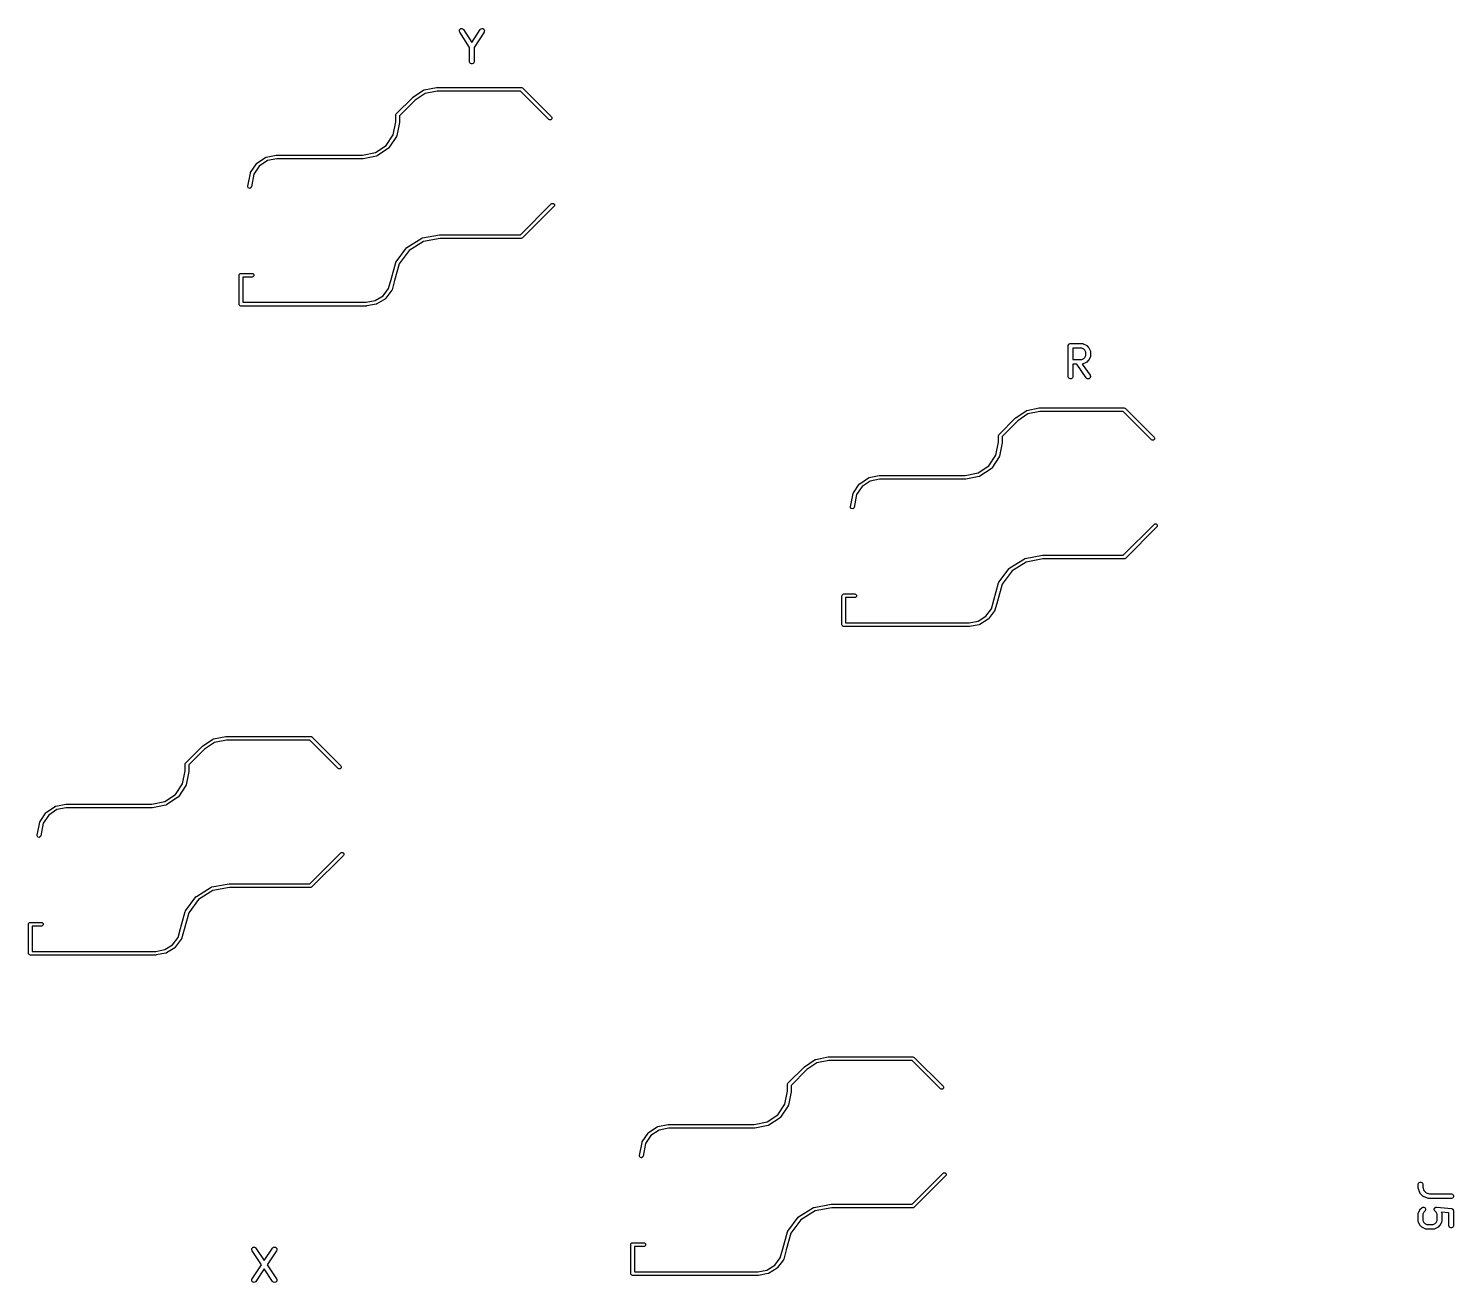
# Model space of a CAD drawing. Extents: x 53 to 255, y -141 to -27.
# Drawn here: x 203.4 to 249.78, y -78.3 to -37.5 of the extents above; entities that cross this region are included whole.
import ezdxf

# ---------------------------------------------------------------- set-up
doc = ezdxf.new("R2010")
doc.units = 0
doc.layers.add('BLACK', color=7, linetype='CONTINUOUS')

msp = doc.modelspace()

# ---------------------------------------------------------------- linework, layer by layer
at = {"layer": 'BLACK', "linetype": 'CONTINUOUS'}
for p, q in [((217.424047, -37.568372), (217.430395, -37.539806)), ((217.429114, -37.597194), (217.424047, -37.568372)), ((217.430395, -37.539806), (217.447192, -37.515843)), ((217.447192, -37.515843), (217.47188, -37.500132)), ((217.47188, -37.500132), (217.500702, -37.495065)), ((217.500702, -37.495065), (217.529268, -37.501413)), ((217.529268, -37.501413), (217.553231, -37.51821)), ((217.553231, -37.51821), (217.562303, -37.52978)), ((217.562303, -37.52978), (217.83236, -37.954157)), ((217.83236, -37.954157), (218.102419, -37.52978)), ((218.102419, -37.52978), (218.111491, -37.518209)), ((218.111491, -37.518209), (218.135454, -37.501413)), ((218.135454, -37.501413), (218.16402, -37.495065)), ((218.16402, -37.495065), (218.192842, -37.500131)), ((218.192842, -37.500131), (218.217531, -37.515842)), ((218.217531, -37.515842), (218.234327, -37.539806)), ((218.234327, -37.539806), (218.240675, -37.568372)), ((218.240675, -37.568372), (218.235609, -37.597193)), ((217.435753, -37.610312), (217.429114, -37.597194)), ((217.757361, -38.115696), (217.435753, -37.610312)), ((218.228969, -37.610311), (217.907361, -38.115695)), ((218.235609, -37.597193), (218.228969, -37.610311)), ((217.757361, -38.570046), (217.757361, -38.115696)), ((217.907361, -38.115695), (217.907361, -38.570046)), ((217.758802, -38.584678), (217.757361, -38.570046)), ((217.770001, -38.611714), (217.758802, -38.584678)), ((217.790693, -38.632406), (217.770001, -38.611714)), ((217.817729, -38.643605), (217.790693, -38.632406)), ((217.846993, -38.643605), (217.817729, -38.643605)), ((217.874029, -38.632406), (217.846993, -38.643605)), ((217.894721, -38.611714), (217.874029, -38.632406)), ((217.90592, -38.584678), (217.894721, -38.611714)), ((217.907361, -38.570046), (217.90592, -38.584678)), ((216.2783, -39.494012), (216.681301, -39.414012)), ((216.681301, -39.414012), (216.687199, -39.414014)), ((216.687199, -39.414014), (216.692983, -39.412864)), ((216.692983, -39.412864), (219.439983, -39.412864)), ((219.439983, -39.412864), (219.462944, -39.417431)), ((219.462944, -39.417431), (219.482409, -39.430438)), ((215.372557, -40.272438), (215.905557, -39.739437)), ((215.98625, -39.828449), (215.474983, -40.339716)), ((215.905557, -39.739437), (215.910445, -39.73617)), ((215.910445, -39.73617), (215.9146, -39.732008)), ((215.9146, -39.732008), (216.2566, -39.503009)), ((216.313413, -39.609383), (215.98625, -39.828449)), ((216.2566, -39.503009), (216.256651, -39.502987)), ((216.256651, -39.502987), (216.256668, -39.502963)), ((216.256668, -39.502963), (216.267644, -39.49842)), ((216.267644, -39.49842), (216.27822, -39.494028)), ((216.27822, -39.494028), (216.278247, -39.494033)), ((216.278247, -39.494033), (216.2783, -39.494012)), ((216.698883, -39.532864), (216.313413, -39.609383)), ((219.415131, -39.532864), (216.698883, -39.532864)), ((220.334557, -40.45229), (219.415131, -39.532864)), ((219.482409, -39.430438), (220.419409, -40.367438)), ((215.354983, -40.314864), (215.35955, -40.291903)), ((215.354983, -40.530963), (215.354983, -40.314864)), ((215.35955, -40.291903), (215.372557, -40.272438)), ((215.474983, -40.339716), (215.474983, -40.536864)), ((215.271446, -40.951529), (215.354983, -40.530963)), ((215.473833, -40.548553), (215.386833, -40.986553)), ((215.474983, -40.536864), (215.473831, -40.542653)), ((215.473831, -40.542653), (215.473833, -40.548553)), ((220.354022, -40.465297), (220.334557, -40.45229)), ((220.399944, -40.465297), (220.354022, -40.465297)), ((220.432416, -40.432825), (220.399944, -40.465297)), ((220.419409, -40.367438), (220.432416, -40.386903)), ((220.432416, -40.386903), (220.432416, -40.432825)), ((215.040705, -41.298586), (215.271446, -40.951529)), ((215.377948, -41.008083), (215.133948, -41.375083)), ((215.382449, -40.997145), (215.377948, -41.008083)), ((215.386833, -40.986553), (215.382449, -40.997145)), ((210.83566, -41.876968), (211.118653, -41.687972)), ((211.118653, -41.687972), (211.118655, -41.687971)), ((211.118655, -41.687971), (211.118658, -41.687969)), ((211.118658, -41.687969), (211.118661, -41.687968)), ((211.118661, -41.687968), (211.124238, -41.685659)), ((211.124238, -41.685659), (211.140285, -41.679015)), ((211.140285, -41.679015), (211.467286, -41.614015)), ((211.484891, -41.732864), (211.175383, -41.794386)), ((211.467286, -41.614015), (211.473192, -41.614015)), ((211.473192, -41.614015), (211.478983, -41.612864)), ((211.478983, -41.612864), (214.273084, -41.612864)), ((214.278983, -41.732864), (211.484891, -41.732864)), ((214.273084, -41.612864), (214.693648, -41.529327)), ((214.284772, -41.731712), (214.278983, -41.732864)), ((214.290672, -41.731714), (214.284772, -41.731712)), ((214.728552, -41.644737), (214.290672, -41.731714)), ((214.693648, -41.529327), (215.040705, -41.298586)), ((214.728553, -41.644738), (214.728552, -41.644737)), ((214.728673, -41.644714), (214.728553, -41.644737)), ((214.728553, -41.644737), (214.728553, -41.644738)), ((214.739353, -41.640293), (214.728673, -41.644714)), ((214.750202, -41.635829), (214.739353, -41.640293)), ((215.117202, -41.391829), (214.750202, -41.635829)), ((215.117337, -41.391693), (215.117202, -41.391829)), ((215.117432, -41.391675), (215.117337, -41.391693)), ((215.125539, -41.383529), (215.117432, -41.391675)), ((215.133795, -41.375313), (215.125539, -41.383529)), ((215.133814, -41.375217), (215.133795, -41.375313)), ((215.133948, -41.375083), (215.133814, -41.375217)), ((210.536138, -42.62515), (210.621133, -42.198173)), ((210.621133, -42.198172), (210.621135, -42.198167)), ((210.621133, -42.198173), (210.621133, -42.198172)), ((210.621135, -42.198167), (210.621138, -42.19815)), ((210.621138, -42.19815), (210.625389, -42.187889)), ((210.625389, -42.187889), (210.630087, -42.176541)), ((210.630087, -42.176541), (210.819087, -41.893541)), ((210.912241, -41.970124), (210.736499, -42.233273)), ((210.819087, -41.893541), (210.8191, -41.893527)), ((210.8191, -41.893527), (210.819102, -41.893518)), ((210.819102, -41.893518), (210.827371, -41.885252)), ((210.827371, -41.885252), (210.835637, -41.876983)), ((210.835637, -41.876983), (210.835646, -41.876981)), ((210.835646, -41.876981), (210.83566, -41.876968)), ((211.175383, -41.794386), (210.912241, -41.970124)), ((210.536134, -42.648561), (210.536138, -42.62515)), ((210.561642, -42.686748), (210.536134, -42.648561)), ((210.644867, -42.670205), (210.60668, -42.695713)), ((210.653828, -42.648578), (210.644867, -42.670205)), ((210.736499, -42.233273), (210.653828, -42.648578)), ((210.60668, -42.695713), (210.561642, -42.686748)), ((219.415131, -44.204864), (220.418557, -43.201438)), ((220.503409, -43.28629), (219.482409, -44.30729)), ((220.418557, -43.201438), (220.438022, -43.188431)), ((220.438022, -43.188431), (220.483944, -43.188431)), ((220.483944, -43.188431), (220.516416, -43.220903)), ((220.516416, -43.266825), (220.503409, -43.28629)), ((220.516416, -43.220903), (220.516416, -43.266825)), ((215.720212, -44.617966), (216.199212, -44.318966)), ((216.253142, -44.426761), (215.793324, -44.713787)), ((216.199212, -44.318966), (216.209646, -44.315018)), ((216.209646, -44.315018), (216.219964, -44.310885)), ((216.219964, -44.310885), (216.781964, -44.205884)), ((216.798538, -44.324864), (216.253142, -44.426761)), ((216.781964, -44.205884), (216.787528, -44.205948)), ((216.787528, -44.205948), (216.792983, -44.204864)), ((216.792983, -44.204864), (219.415131, -44.204864)), ((219.439983, -44.324864), (216.798538, -44.324864)), ((219.462944, -44.320297), (219.439983, -44.324864)), ((219.482409, -44.30729), (219.462944, -44.320297)), ((215.365894, -45.085983), (215.703894, -44.632983)), ((215.793324, -44.713787), (215.468819, -45.148701)), ((215.703894, -44.632983), (215.712129, -44.625562)), ((215.712129, -44.625562), (215.720212, -44.617966)), ((215.202145, -45.663902), (215.356145, -45.105902)), ((215.468819, -45.148701), (215.317832, -45.695782)), ((215.356145, -45.105902), (215.361124, -45.095991)), ((215.361124, -45.095991), (215.365894, -45.085983)), ((210.254983, -45.522864), (210.25955, -45.499903)), ((210.254983, -46.464864), (210.254983, -45.522864)), ((210.25955, -45.499903), (210.292022, -45.467431)), ((210.292022, -45.467431), (210.314983, -45.462864)), ((210.314983, -45.462864), (210.677983, -45.462864)), ((210.677983, -45.582864), (210.374983, -45.582864)), ((210.374983, -45.582864), (210.374983, -46.404864)), ((210.677983, -45.462864), (210.700944, -45.467431)), ((210.700944, -45.578297), (210.677983, -45.582864)), ((210.700944, -45.467431), (210.733416, -45.499903)), ((210.733416, -45.545825), (210.700944, -45.578297)), ((210.733416, -45.499903), (210.733416, -45.545825)), ((215.123142, -45.951007), (215.202133, -45.663946)), ((215.202133, -45.663946), (215.202143, -45.663925)), ((215.202143, -45.663925), (215.202145, -45.663902)), ((215.317833, -45.695782), (215.235833, -45.993782)), ((215.317832, -45.695782), (215.317833, -45.695782)), ((214.395324, -46.404864), (214.688818, -46.349005)), ((214.688818, -46.349005), (214.943724, -46.190852)), ((215.016615, -46.286848), (214.742616, -46.456848)), ((214.943724, -46.190852), (215.123142, -45.951007)), ((215.024724, -46.279268), (215.016615, -46.286848)), ((215.033028, -46.271804), (215.024724, -46.279268)), ((215.226028, -46.013805), (215.033028, -46.271804)), ((215.230837, -46.003743), (215.226028, -46.013805)), ((215.235833, -45.993782), (215.230837, -46.003743)), ((210.25955, -46.487825), (210.254983, -46.464864)), ((210.292022, -46.520297), (210.25955, -46.487825)), ((210.314983, -46.524864), (210.292022, -46.520297)), ((214.400983, -46.524864), (210.314983, -46.524864)), ((210.374983, -46.404864), (214.395324, -46.404864)), ((214.406538, -46.523759), (214.400983, -46.524864)), ((214.412201, -46.523806), (214.406538, -46.523759)), ((214.722201, -46.464806), (214.412201, -46.523806)), ((214.732347, -46.460701), (214.722201, -46.464806)), ((214.742616, -46.456848), (214.732347, -46.460701)), ((237.258096, -47.778378), (237.278788, -47.757686)), ((237.278788, -47.757686), (237.305824, -47.746487)), ((237.305824, -47.746487), (237.320456, -47.745046)), ((237.320456, -47.745046), (237.701408, -47.745046)), ((237.701408, -47.745046), (237.71604, -47.746487)), ((237.71604, -47.746487), (237.718529, -47.747518)), ((237.718529, -47.747518), (237.721217, -47.747709)), ((237.721217, -47.747709), (237.734949, -47.752964)), ((237.734949, -47.752964), (237.830187, -47.800583)), ((237.245456, -47.820046), (237.246897, -47.805414)), ((237.245456, -48.820046), (237.245456, -47.820046)), ((237.246897, -47.805414), (237.258096, -47.778378)), ((237.683703, -47.895046), (237.395456, -47.895046)), ((237.395456, -47.895046), (237.395456, -48.268855)), ((237.752219, -47.929304), (237.683703, -47.895046)), ((237.683703, -48.268855), (237.752219, -48.234597)), ((237.782626, -47.959711), (237.752219, -47.929304)), ((237.752219, -48.234597), (237.782626, -48.20419)), ((237.816884, -48.028227), (237.782626, -47.959711)), ((237.782626, -48.20419), (237.816884, -48.135674)), ((237.816884, -48.135674), (237.816884, -48.028227)), ((237.830187, -47.800583), (237.836486, -47.804547)), ((237.836486, -47.804547), (237.838314, -47.805305)), ((237.838314, -47.805305), (237.84037, -47.806993)), ((237.84037, -47.806993), (237.84263, -47.808415)), ((237.84263, -47.808415), (237.843929, -47.809913)), ((237.843929, -47.809913), (237.849679, -47.814632)), ((237.849679, -47.814632), (237.897298, -47.862251)), ((237.897298, -47.862251), (237.902016, -47.868)), ((237.902016, -47.868), (237.903515, -47.8693)), ((237.903515, -47.8693), (237.904936, -47.871559)), ((237.904936, -47.871559), (237.906625, -47.873616)), ((237.906625, -47.873616), (237.907382, -47.875443)), ((237.907382, -47.875443), (237.911347, -47.881743)), ((237.911347, -47.881743), (237.958966, -47.976981)), ((237.958966, -48.18692), (237.911347, -48.282158)), ((237.958966, -47.976981), (237.964221, -47.990712)), ((237.964221, -48.173189), (237.958966, -48.18692)), ((237.964221, -47.990712), (237.964412, -47.993401)), ((237.964412, -48.170499), (237.964221, -48.173189)), ((237.964412, -47.993401), (237.965443, -47.99589)), ((237.965443, -48.168011), (237.964412, -48.170499)), ((237.965443, -47.99589), (237.966884, -48.010522)), ((237.966884, -48.153379), (237.965443, -48.168011)), ((237.966884, -48.010522), (237.966884, -48.153379)), ((237.395456, -48.268855), (237.683703, -48.268855)), ((237.519502, -48.418855), (237.395456, -48.418855)), ((237.395456, -48.418855), (237.395456, -48.820046)), ((237.830442, -48.863056), (237.519502, -48.418855)), ((237.71604, -48.417414), (237.702523, -48.418745)), ((237.702523, -48.418745), (237.953327, -48.777037)), ((237.718529, -48.416382), (237.71604, -48.417414)), ((237.721217, -48.416192), (237.718529, -48.416382)), ((237.734949, -48.410937), (237.721217, -48.416192)), ((237.830187, -48.363318), (237.734949, -48.410937)), ((237.836486, -48.359353), (237.830187, -48.363318)), ((237.838314, -48.358596), (237.836486, -48.359353)), ((237.84037, -48.356907), (237.838314, -48.358596)), ((237.84263, -48.355486), (237.84037, -48.356907)), ((237.843929, -48.353987), (237.84263, -48.355486)), ((237.849679, -48.349269), (237.843929, -48.353987)), ((237.897298, -48.30165), (237.849679, -48.349269)), ((237.902016, -48.2959), (237.897298, -48.30165)), ((237.903515, -48.294601), (237.902016, -48.2959)), ((237.904936, -48.292341), (237.903515, -48.294601)), ((237.906625, -48.290285), (237.904936, -48.292341)), ((237.907382, -48.288457), (237.906625, -48.290285)), ((237.911347, -48.282158), (237.907382, -48.288457)), ((237.246897, -48.834678), (237.245456, -48.820046)), ((237.258096, -48.861714), (237.246897, -48.834678)), ((237.278788, -48.882406), (237.258096, -48.861714)), ((237.305824, -48.893605), (237.278788, -48.882406)), ((237.335088, -48.893605), (237.305824, -48.893605)), ((237.362124, -48.882406), (237.335088, -48.893605)), ((237.382816, -48.861714), (237.362124, -48.882406)), ((237.394015, -48.834678), (237.382816, -48.861714)), ((237.395456, -48.820046), (237.394015, -48.834678)), ((237.840013, -48.874216), (237.830442, -48.863056)), ((237.864692, -48.889943), (237.840013, -48.874216)), ((237.893509, -48.895029), (237.864692, -48.889943)), ((237.92208, -48.888699), (237.893509, -48.895029)), ((237.946054, -48.871917), (237.92208, -48.888699)), ((237.961781, -48.847239), (237.946054, -48.871917)), ((237.953327, -48.777037), (237.960537, -48.78985)), ((237.960537, -48.78985), (237.966866, -48.818421)), ((237.966866, -48.818421), (237.961781, -48.847239)), ((235.53495, -50.160629), (235.87695, -49.93163)), ((235.933763, -50.038004), (235.6066, -50.25707)), ((235.87695, -49.93163), (235.877001, -49.931608)), ((235.877001, -49.931608), (235.877018, -49.931584)), ((235.877018, -49.931584), (235.887994, -49.927041)), ((235.887994, -49.927041), (235.89857, -49.922649)), ((235.89857, -49.922649), (235.898597, -49.922654)), ((235.898597, -49.922654), (235.89865, -49.922633)), ((235.89865, -49.922633), (236.301651, -49.842633)), ((236.319233, -49.961485), (235.933763, -50.038004)), ((236.301651, -49.842633), (236.307549, -49.842635)), ((236.307549, -49.842635), (236.313333, -49.841485)), ((236.313333, -49.841485), (239.060333, -49.841485)), ((239.035481, -49.961485), (236.319233, -49.961485)), ((239.954907, -50.880911), (239.035481, -49.961485)), ((239.060333, -49.841485), (239.083294, -49.846052)), ((239.083294, -49.846052), (239.102759, -49.859059)), ((239.102759, -49.859059), (240.039759, -50.796059)), ((234.992907, -50.701059), (235.525907, -50.168058)), ((235.6066, -50.25707), (235.095333, -50.768337)), ((235.525907, -50.168058), (235.530795, -50.164791)), ((235.530795, -50.164791), (235.53495, -50.160629)), ((234.891796, -51.38015), (234.975333, -50.959584)), ((234.975333, -50.743485), (234.9799, -50.720524)), ((234.975333, -50.959584), (234.975333, -50.743485)), ((234.9799, -50.720524), (234.992907, -50.701059)), ((235.094183, -50.977174), (235.007183, -51.415174)), ((235.095333, -50.965485), (235.094181, -50.971274)), ((235.094181, -50.971274), (235.094183, -50.977174)), ((235.095333, -50.768337), (235.095333, -50.965485)), ((239.974372, -50.893918), (239.954907, -50.880911)), ((240.020294, -50.893918), (239.974372, -50.893918)), ((240.052766, -50.861446), (240.020294, -50.893918)), ((240.039759, -50.796059), (240.052766, -50.815524)), ((240.052766, -50.815524), (240.052766, -50.861446)), ((234.661055, -51.727207), (234.891796, -51.38015)), ((234.998298, -51.436704), (234.754298, -51.803704)), ((235.002799, -51.425766), (234.998298, -51.436704)), ((235.007183, -51.415174), (235.002799, -51.425766)), ((234.313998, -51.957948), (234.661055, -51.727207)), ((234.737552, -51.82045), (234.370552, -52.06445)), ((234.737687, -51.820314), (234.737552, -51.82045)), ((234.737782, -51.820296), (234.737687, -51.820314)), ((234.745889, -51.81215), (234.737782, -51.820296)), ((234.754145, -51.803934), (234.745889, -51.81215)), ((234.754164, -51.803838), (234.754145, -51.803934)), ((234.754298, -51.803704), (234.754164, -51.803838)), ((230.250437, -52.605162), (230.439437, -52.322162)), ((230.532591, -52.398745), (230.356849, -52.661894)), ((230.439437, -52.322162), (230.43945, -52.322148)), ((230.43945, -52.322148), (230.439452, -52.322139)), ((230.439452, -52.322139), (230.447721, -52.313873)), ((230.447721, -52.313873), (230.455987, -52.305604)), ((230.455987, -52.305604), (230.455996, -52.305602)), ((230.455996, -52.305602), (230.45601, -52.305589)), ((230.45601, -52.305589), (230.739003, -52.116593)), ((230.795733, -52.223007), (230.532591, -52.398745)), ((230.739003, -52.116593), (230.739005, -52.116592)), ((230.739005, -52.116592), (230.739008, -52.11659)), ((230.739008, -52.11659), (230.739011, -52.116589)), ((230.739011, -52.116589), (230.744588, -52.11428)), ((230.744588, -52.11428), (230.760635, -52.107636)), ((230.760635, -52.107636), (231.087636, -52.042636)), ((231.105241, -52.161485), (230.795733, -52.223007)), ((231.087636, -52.042636), (231.093542, -52.042636)), ((231.093542, -52.042636), (231.099333, -52.041485)), ((231.099333, -52.041485), (233.893434, -52.041485)), ((233.899333, -52.161485), (231.105241, -52.161485)), ((233.893434, -52.041485), (234.313998, -51.957948)), ((233.905122, -52.160333), (233.899333, -52.161485)), ((233.911022, -52.160335), (233.905122, -52.160333)), ((234.348902, -52.073358), (233.911022, -52.160335)), ((234.348903, -52.073359), (234.348902, -52.073358)), ((234.349023, -52.073335), (234.348903, -52.073358)), ((234.348903, -52.073358), (234.348903, -52.073359)), ((234.359703, -52.068914), (234.349023, -52.073335)), ((234.370552, -52.06445), (234.359703, -52.068914)), ((230.156488, -53.053771), (230.241483, -52.626794)), ((230.241483, -52.626793), (230.241485, -52.626788)), ((230.241483, -52.626794), (230.241483, -52.626793)), ((230.241485, -52.626788), (230.241488, -52.626771)), ((230.241488, -52.626771), (230.245739, -52.61651)), ((230.245739, -52.61651), (230.250437, -52.605162)), ((230.356849, -52.661894), (230.274178, -53.077199)), ((230.156484, -53.077182), (230.156488, -53.053771)), ((230.181992, -53.115369), (230.156484, -53.077182)), ((230.22703, -53.124334), (230.181992, -53.115369)), ((230.265217, -53.098826), (230.22703, -53.124334)), ((230.274178, -53.077199), (230.265217, -53.098826)), ((239.035481, -54.633485), (240.038907, -53.630059)), ((240.123759, -53.714911), (239.102759, -54.735911)), ((240.038907, -53.630059), (240.058372, -53.617052)), ((240.058372, -53.617052), (240.104294, -53.617052)), ((240.104294, -53.617052), (240.136766, -53.649524)), ((240.136766, -53.695446), (240.123759, -53.714911)), ((240.136766, -53.649524), (240.136766, -53.695446)), ((235.840314, -54.739506), (236.402314, -54.634505)), ((236.402314, -54.634505), (236.407878, -54.634569)), ((236.407878, -54.634569), (236.413333, -54.633485)), ((236.413333, -54.633485), (239.035481, -54.633485)), ((234.986244, -55.514604), (235.324244, -55.061604)), ((235.413674, -55.142408), (235.089169, -55.577322)), ((235.324244, -55.061604), (235.332479, -55.054183)), ((235.332479, -55.054183), (235.340562, -55.046587)), ((235.340562, -55.046587), (235.819562, -54.747587)), ((235.873492, -54.855382), (235.413674, -55.142408)), ((235.819562, -54.747587), (235.829996, -54.743639)), ((235.829996, -54.743639), (235.840314, -54.739506)), ((236.418888, -54.753485), (235.873492, -54.855382)), ((239.060333, -54.753485), (236.418888, -54.753485)), ((239.083294, -54.748918), (239.060333, -54.753485)), ((239.102759, -54.735911), (239.083294, -54.748918)), ((234.822495, -56.092523), (234.976495, -55.534523)), ((235.089169, -55.577322), (234.938182, -56.124403)), ((234.976495, -55.534523), (234.981474, -55.524612)), ((234.981474, -55.524612), (234.986244, -55.514604)), ((229.875333, -55.951485), (229.8799, -55.928524)), ((229.875333, -56.893485), (229.875333, -55.951485)), ((229.8799, -55.928524), (229.912372, -55.896052)), ((229.912372, -55.896052), (229.935333, -55.891485)), ((229.935333, -55.891485), (230.298333, -55.891485)), ((230.298333, -56.011485), (229.995333, -56.011485)), ((229.995333, -56.011485), (229.995333, -56.833485)), ((230.298333, -55.891485), (230.321294, -55.896052)), ((230.321294, -56.006918), (230.298333, -56.011485)), ((230.321294, -55.896052), (230.353766, -55.928524)), ((230.353766, -55.974446), (230.321294, -56.006918)), ((230.353766, -55.928524), (230.353766, -55.974446)), ((234.743492, -56.379628), (234.822483, -56.092567)), ((234.822483, -56.092567), (234.822493, -56.092546)), ((234.822493, -56.092546), (234.822495, -56.092523)), ((234.938183, -56.124403), (234.856183, -56.422403)), ((234.938182, -56.124403), (234.938183, -56.124403)), ((234.564074, -56.619473), (234.743492, -56.379628)), ((234.846378, -56.442426), (234.653378, -56.700425)), ((234.851187, -56.432364), (234.846378, -56.442426)), ((234.856183, -56.422403), (234.851187, -56.432364)), ((229.8799, -56.916446), (229.875333, -56.893485)), ((229.912372, -56.948918), (229.8799, -56.916446)), ((229.935333, -56.953485), (229.912372, -56.948918)), ((234.021333, -56.953485), (229.935333, -56.953485)), ((229.995333, -56.833485), (234.015674, -56.833485)), ((234.015674, -56.833485), (234.309168, -56.777626)), ((234.026888, -56.95238), (234.021333, -56.953485)), ((234.032551, -56.952427), (234.026888, -56.95238)), ((234.342551, -56.893427), (234.032551, -56.952427)), ((234.309168, -56.777626), (234.564074, -56.619473)), ((234.352697, -56.889322), (234.342551, -56.893427)), ((234.362966, -56.885469), (234.352697, -56.889322)), ((234.636965, -56.715469), (234.362966, -56.885469)), ((234.645074, -56.707889), (234.636965, -56.715469)), ((234.653378, -56.700425), (234.645074, -56.707889)), ((209.059948, -60.849613), (209.401948, -60.620614)), ((209.458761, -60.726988), (209.131598, -60.946054)), ((209.401948, -60.620614), (209.401999, -60.620592)), ((209.401999, -60.620592), (209.402016, -60.620568)), ((209.402016, -60.620568), (209.412992, -60.616025)), ((209.412992, -60.616025), (209.423568, -60.611633)), ((209.423568, -60.611633), (209.423595, -60.611638)), ((209.423595, -60.611638), (209.423648, -60.611617)), ((209.423648, -60.611617), (209.826649, -60.531617)), ((209.844231, -60.650469), (209.458761, -60.726988)), ((209.826649, -60.531617), (209.832547, -60.531619)), ((209.832547, -60.531619), (209.838331, -60.530469)), ((209.838331, -60.530469), (212.585331, -60.530469)), ((212.560479, -60.650469), (209.844231, -60.650469)), ((213.479905, -61.569895), (212.560479, -60.650469)), ((212.585331, -60.530469), (212.608292, -60.535036)), ((212.608292, -60.535036), (212.627757, -60.548043)), ((212.627757, -60.548043), (213.564757, -61.485043)), ((208.517905, -61.390043), (209.050905, -60.857042)), ((209.131598, -60.946054), (208.620331, -61.457321)), ((209.050905, -60.857042), (209.055793, -60.853775)), ((209.055793, -60.853775), (209.059948, -60.849613)), ((208.416794, -62.069134), (208.500331, -61.648568)), ((208.500331, -61.432469), (208.504898, -61.409508)), ((208.500331, -61.648568), (208.500331, -61.432469)), ((208.504898, -61.409508), (208.517905, -61.390043)), ((208.619181, -61.666158), (208.532181, -62.104158)), ((208.620331, -61.654469), (208.619179, -61.660258)), ((208.619179, -61.660258), (208.619181, -61.666158)), ((208.620331, -61.457321), (208.620331, -61.654469)), ((213.49937, -61.582902), (213.479905, -61.569895)), ((213.545292, -61.582902), (213.49937, -61.582902)), ((213.577764, -61.55043), (213.545292, -61.582902)), ((213.564757, -61.485043), (213.577764, -61.504508)), ((213.577764, -61.504508), (213.577764, -61.55043)), ((208.186053, -62.416191), (208.416794, -62.069134)), ((208.523296, -62.125688), (208.279296, -62.492688)), ((208.527797, -62.11475), (208.523296, -62.125688)), ((208.532181, -62.104158), (208.527797, -62.11475)), ((207.838996, -62.646932), (208.186053, -62.416191)), ((208.26255, -62.509434), (207.89555, -62.753434)), ((208.262685, -62.509298), (208.26255, -62.509434)), ((208.26278, -62.50928), (208.262685, -62.509298)), ((208.270887, -62.501134), (208.26278, -62.50928)), ((208.279143, -62.492918), (208.270887, -62.501134)), ((208.279162, -62.492822), (208.279143, -62.492918)), ((208.279296, -62.492688), (208.279162, -62.492822)), ((203.775435, -63.294146), (203.964435, -63.011146)), ((203.964435, -63.011146), (203.964448, -63.011132)), ((203.964448, -63.011132), (203.96445, -63.011123)), ((203.96445, -63.011123), (203.973577, -63.002)), ((203.973577, -63.002), (203.980985, -62.994588)), ((203.980985, -62.994588), (203.980994, -62.994586)), ((203.980994, -62.994586), (203.981008, -62.994573)), ((203.981008, -62.994573), (204.264001, -62.805577)), ((204.320731, -62.911991), (204.057589, -63.087729)), ((204.264001, -62.805577), (204.264003, -62.805576)), ((204.264003, -62.805576), (204.264006, -62.805574)), ((204.264006, -62.805574), (204.264009, -62.805573)), ((204.264009, -62.805573), (204.269586, -62.803264)), ((204.269586, -62.803264), (204.285633, -62.79662)), ((204.285633, -62.79662), (204.612634, -62.73162)), ((204.630239, -62.850469), (204.320731, -62.911991)), ((204.612634, -62.73162), (204.61854, -62.73162)), ((204.61854, -62.73162), (204.624331, -62.730469)), ((204.624331, -62.730469), (207.418432, -62.730469)), ((207.424331, -62.850469), (204.630239, -62.850469)), ((207.418432, -62.730469), (207.838996, -62.646932)), ((207.43012, -62.849317), (207.424331, -62.850469)), ((207.43602, -62.849319), (207.43012, -62.849317)), ((207.8739, -62.762342), (207.43602, -62.849319)), ((207.873901, -62.762343), (207.8739, -62.762342)), ((207.874021, -62.762319), (207.873901, -62.762342)), ((207.873901, -62.762342), (207.873901, -62.762343)), ((207.884701, -62.757898), (207.874021, -62.762319)), ((207.89555, -62.753434), (207.884701, -62.757898)), ((203.681486, -63.742755), (203.766481, -63.315778)), ((203.766481, -63.315777), (203.766483, -63.315772)), ((203.766481, -63.315778), (203.766481, -63.315777)), ((203.766483, -63.315772), (203.766486, -63.315755)), ((203.766486, -63.315755), (203.770737, -63.305494)), ((203.770737, -63.305494), (203.775435, -63.294146)), ((203.881847, -63.350878), (203.799176, -63.766183)), ((204.057589, -63.087729), (203.881847, -63.350878)), ((203.681482, -63.766166), (203.681486, -63.742755)), ((203.70699, -63.804353), (203.681482, -63.766166)), ((203.752028, -63.813318), (203.70699, -63.804353)), ((203.790215, -63.78781), (203.752028, -63.813318)), ((203.799176, -63.766183), (203.790215, -63.78781)), ((212.560479, -65.322469), (213.563905, -64.319043)), ((213.648757, -64.403895), (212.627757, -65.424895)), ((213.563905, -64.319043), (213.58337, -64.306036)), ((213.58337, -64.306036), (213.629292, -64.306036)), ((213.629292, -64.306036), (213.661764, -64.338508)), ((213.661764, -64.38443), (213.648757, -64.403895)), ((213.661764, -64.338508), (213.661764, -64.38443)), ((209.365312, -65.42849), (209.927312, -65.323489)), ((209.927312, -65.323489), (209.932876, -65.323553)), ((209.932876, -65.323553), (209.938331, -65.322469)), ((209.938331, -65.322469), (212.560479, -65.322469)), ((208.511242, -66.203588), (208.849242, -65.750588)), ((208.938672, -65.831392), (208.614167, -66.266306)), ((208.849242, -65.750588), (208.857477, -65.743167)), ((208.857477, -65.743167), (208.86556, -65.735571)), ((208.86556, -65.735571), (209.34456, -65.436571)), ((209.39849, -65.544366), (208.938672, -65.831392)), ((209.34456, -65.436571), (209.354994, -65.432623)), ((209.354994, -65.432623), (209.365312, -65.42849)), ((209.943886, -65.442469), (209.39849, -65.544366)), ((212.585331, -65.442469), (209.943886, -65.442469)), ((212.608292, -65.437902), (212.585331, -65.442469)), ((212.627757, -65.424895), (212.608292, -65.437902)), ((208.347493, -66.781507), (208.501493, -66.223507)), ((208.614167, -66.266306), (208.46318, -66.813387)), ((208.501493, -66.223507), (208.506472, -66.213596)), ((208.506472, -66.213596), (208.511242, -66.203588)), ((203.400331, -66.640469), (203.404898, -66.617508)), ((203.400331, -67.582469), (203.400331, -66.640469)), ((203.404898, -66.617508), (203.43737, -66.585036)), ((203.43737, -66.585036), (203.460331, -66.580469)), ((203.460331, -66.580469), (203.823331, -66.580469)), ((203.823331, -66.700469), (203.520331, -66.700469)), ((203.520331, -66.700469), (203.520331, -67.522469)), ((203.823331, -66.580469), (203.846292, -66.585036)), ((203.846292, -66.695902), (203.823331, -66.700469)), ((203.846292, -66.585036), (203.878764, -66.617508)), ((203.878764, -66.66343), (203.846292, -66.695902)), ((203.878764, -66.617508), (203.878764, -66.66343)), ((208.26849, -67.068612), (208.347481, -66.781551)), ((208.347481, -66.781551), (208.347491, -66.78153)), ((208.347491, -66.78153), (208.347493, -66.781507)), ((208.089072, -67.308457), (208.26849, -67.068612)), ((208.371376, -67.13141), (208.178376, -67.389409)), ((208.376185, -67.121348), (208.371376, -67.13141)), ((208.381181, -67.111387), (208.376185, -67.121348)), ((208.463181, -66.813387), (208.381181, -67.111387)), ((208.46318, -66.813387), (208.463181, -66.813387)), ((203.404898, -67.60543), (203.400331, -67.582469)), ((203.43737, -67.637902), (203.404898, -67.60543)), ((203.460331, -67.642469), (203.43737, -67.637902)), ((207.546331, -67.642469), (203.460331, -67.642469)), ((203.520331, -67.522469), (207.540672, -67.522469)), ((207.540672, -67.522469), (207.834166, -67.46661)), ((207.551886, -67.641364), (207.546331, -67.642469)), ((207.557549, -67.641411), (207.551886, -67.641364)), ((207.867549, -67.582411), (207.557549, -67.641411)), ((207.834166, -67.46661), (208.089072, -67.308457)), ((207.877695, -67.578306), (207.867549, -67.582411)), ((207.887964, -67.574453), (207.877695, -67.578306)), ((208.161963, -67.404453), (207.887964, -67.574453)), ((208.170072, -67.396873), (208.161963, -67.404453)), ((208.178376, -67.389409), (208.170072, -67.396873)), ((229.027329, -71.037293), (229.43033, -70.957293)), ((229.43033, -70.957293), (229.436228, -70.957295)), ((229.436228, -70.957295), (229.442012, -70.956145)), ((229.442012, -70.956145), (232.189012, -70.956145)), ((232.189012, -70.956145), (232.211973, -70.960712)), ((232.211973, -70.960712), (232.231438, -70.973719)), ((228.121586, -71.815719), (228.654586, -71.282718)), ((228.735279, -71.37173), (228.224012, -71.882997)), ((228.654586, -71.282718), (228.659474, -71.279451)), ((228.659474, -71.279451), (228.663629, -71.275289)), ((228.663629, -71.275289), (229.005629, -71.04629)), ((229.062442, -71.152664), (228.735279, -71.37173)), ((229.005629, -71.04629), (229.00568, -71.046268)), ((229.00568, -71.046268), (229.005697, -71.046244)), ((229.005697, -71.046244), (229.016673, -71.041701)), ((229.016673, -71.041701), (229.027249, -71.037309)), ((229.027249, -71.037309), (229.027276, -71.037314)), ((229.027276, -71.037314), (229.027329, -71.037293)), ((229.447912, -71.076145), (229.062442, -71.152664)), ((232.16416, -71.076145), (229.447912, -71.076145)), ((233.083586, -71.995571), (232.16416, -71.076145)), ((232.231438, -70.973719), (233.168438, -71.910719)), ((228.104012, -71.858145), (228.108579, -71.835184)), ((228.104012, -72.074244), (228.104012, -71.858145)), ((228.108579, -71.835184), (228.121586, -71.815719)), ((228.224012, -71.882997), (228.224012, -72.080145)), ((228.020475, -72.49481), (228.104012, -72.074244)), ((228.222862, -72.091834), (228.135862, -72.529834)), ((228.224012, -72.080145), (228.22286, -72.085934)), ((228.22286, -72.085934), (228.222862, -72.091834)), ((233.103051, -72.008578), (233.083586, -71.995571)), ((233.148973, -72.008578), (233.103051, -72.008578)), ((233.181445, -71.976106), (233.148973, -72.008578)), ((233.168438, -71.910719), (233.181445, -71.930184)), ((233.181445, -71.930184), (233.181445, -71.976106)), ((227.789734, -72.841867), (228.020475, -72.49481)), ((228.126977, -72.551364), (227.882977, -72.918364)), ((228.131478, -72.540426), (228.126977, -72.551364)), ((228.135862, -72.529834), (228.131478, -72.540426)), ((223.584689, -73.420249), (223.867682, -73.231253)), ((223.867682, -73.231253), (223.867684, -73.231252)), ((223.867684, -73.231252), (223.867687, -73.23125)), ((223.867687, -73.23125), (223.86769, -73.231249)), ((223.86769, -73.231249), (223.873267, -73.22894)), ((223.873267, -73.22894), (223.889314, -73.222296)), ((223.889314, -73.222296), (224.216315, -73.157296)), ((224.23392, -73.276145), (223.924412, -73.337667)), ((224.216315, -73.157296), (224.222221, -73.157296)), ((224.222221, -73.157296), (224.228012, -73.156145)), ((224.228012, -73.156145), (227.022113, -73.156145)), ((227.028012, -73.276145), (224.23392, -73.276145)), ((227.022113, -73.156145), (227.442677, -73.072608)), ((227.033801, -73.274993), (227.028012, -73.276145)), ((227.039701, -73.274995), (227.033801, -73.274993)), ((227.477581, -73.188018), (227.039701, -73.274995)), ((227.442677, -73.072608), (227.789734, -72.841867)), ((227.477582, -73.188019), (227.477581, -73.188018)), ((227.477702, -73.187995), (227.477582, -73.188018)), ((227.477582, -73.188018), (227.477582, -73.188019)), ((227.488382, -73.183574), (227.477702, -73.187995)), ((227.499231, -73.17911), (227.488382, -73.183574)), ((227.866231, -72.93511), (227.499231, -73.17911)), ((227.866366, -72.934974), (227.866231, -72.93511)), ((227.866461, -72.934956), (227.866366, -72.934974)), ((227.874568, -72.92681), (227.866461, -72.934956)), ((227.882824, -72.918594), (227.874568, -72.92681)), ((227.882843, -72.918498), (227.882824, -72.918594)), ((227.882977, -72.918364), (227.882843, -72.918498)), ((223.285167, -74.168431), (223.370162, -73.741454)), ((223.370162, -73.741453), (223.370164, -73.741448)), ((223.370162, -73.741454), (223.370162, -73.741453)), ((223.370164, -73.741448), (223.370167, -73.741431)), ((223.370167, -73.741431), (223.374418, -73.73117)), ((223.374418, -73.73117), (223.379116, -73.719822)), ((223.379116, -73.719822), (223.568116, -73.436822)), ((223.66127, -73.513405), (223.485528, -73.776554)), ((223.568116, -73.436822), (223.568129, -73.436808)), ((223.568129, -73.436808), (223.568131, -73.436799)), ((223.568131, -73.436799), (223.5764, -73.428533)), ((223.5764, -73.428533), (223.584666, -73.420264)), ((223.584666, -73.420264), (223.584675, -73.420262)), ((223.584675, -73.420262), (223.584689, -73.420249)), ((223.924412, -73.337667), (223.66127, -73.513405)), ((223.285163, -74.191842), (223.285167, -74.168431)), ((223.310671, -74.230029), (223.285163, -74.191842)), ((223.393896, -74.213486), (223.355709, -74.238994)), ((223.402857, -74.191859), (223.393896, -74.213486)), ((223.485528, -73.776554), (223.402857, -74.191859)), ((223.355709, -74.238994), (223.310671, -74.230029)), ((232.16416, -75.748145), (233.167586, -74.744719)), ((233.252438, -74.829571), (232.231438, -75.850571)), ((233.167586, -74.744719), (233.187051, -74.731712)), ((233.187051, -74.731712), (233.232973, -74.731712)), ((233.232973, -74.731712), (233.265445, -74.764184)), ((233.265445, -74.810106), (233.252438, -74.829571)), ((233.265445, -74.764184), (233.265445, -74.810106)), ((248.63418, -75.10829), (248.635621, -75.093658)), ((248.63418, -75.203528), (248.63418, -75.10829)), ((248.635621, -75.093658), (248.64682, -75.066622)), ((248.64682, -75.066622), (248.667512, -75.04593)), ((248.667512, -75.04593), (248.694548, -75.034731)), ((248.694548, -75.034731), (248.723812, -75.034731)), ((248.723812, -75.034731), (248.750848, -75.04593)), ((248.750848, -75.04593), (248.77154, -75.066622)), ((248.77154, -75.066622), (248.782739, -75.093658)), ((248.782739, -75.093658), (248.78418, -75.10829)), ((248.78418, -75.10829), (248.78418, -75.191356)), ((248.634909, -75.210933), (248.63418, -75.203528)), ((248.634769, -75.212909), (248.634909, -75.210933)), ((248.635359, -75.215506), (248.634769, -75.212909)), ((248.635621, -75.21816), (248.635359, -75.215506)), ((248.636379, -75.21999), (248.635621, -75.21816)), ((248.638029, -75.227246), (248.636379, -75.21999)), ((248.685649, -75.370103), (248.638029, -75.227246)), ((248.691643, -75.383528), (248.685649, -75.370103)), ((248.693409, -75.385564), (248.691643, -75.383528)), ((248.69444, -75.388053), (248.693409, -75.385564)), ((248.703767, -75.399418), (248.69444, -75.388053)), ((248.799005, -75.494656), (248.703767, -75.399418)), ((248.78418, -75.191356), (248.822351, -75.30587)), ((248.81037, -75.503984), (248.799005, -75.494656)), ((248.81286, -75.505015), (248.81037, -75.503984)), ((248.814895, -75.50678), (248.81286, -75.505015)), ((248.828321, -75.512774), (248.814895, -75.50678)), ((248.822351, -75.30587), (248.892552, -75.376071)), ((248.971177, -75.560393), (248.828321, -75.512774)), ((248.892552, -75.376071), (249.007065, -75.414242)), ((248.978432, -75.562042), (248.971177, -75.560393)), ((248.980263, -75.562801), (248.978432, -75.562042)), ((248.982916, -75.563062), (248.980263, -75.562801)), ((248.985514, -75.563653), (248.982916, -75.563062)), ((248.987488, -75.563512), (248.985514, -75.563653)), ((248.994895, -75.564242), (248.987488, -75.563512)), ((249.70918, -75.564242), (248.994895, -75.564242)), ((249.007065, -75.414242), (249.70918, -75.414242)), ((249.70918, -75.414242), (249.723812, -75.415683)), ((249.723812, -75.562801), (249.70918, -75.564242)), ((249.723812, -75.415683), (249.750848, -75.426882)), ((249.750848, -75.551602), (249.723812, -75.562801)), ((249.750848, -75.426882), (249.77154, -75.447574)), ((249.77154, -75.53091), (249.750848, -75.551602)), ((249.77154, -75.447574), (249.782739, -75.47461)), ((249.782739, -75.503874), (249.77154, -75.53091)), ((249.782739, -75.47461), (249.782739, -75.503874)), ((228.469241, -76.161247), (228.948241, -75.862247)), ((229.002171, -75.970042), (228.542353, -76.257068)), ((228.948241, -75.862247), (228.958675, -75.858299)), ((228.958675, -75.858299), (228.968993, -75.854166)), ((228.968993, -75.854166), (229.530993, -75.749165)), ((229.547567, -75.868145), (229.002171, -75.970042)), ((229.530993, -75.749165), (229.536557, -75.749229)), ((229.536557, -75.749229), (229.542012, -75.748145)), ((229.542012, -75.748145), (232.16416, -75.748145)), ((232.189012, -75.868145), (229.547567, -75.868145)), ((232.211973, -75.863578), (232.189012, -75.868145)), ((232.231438, -75.850571), (232.211973, -75.863578)), ((248.63418, -76.060671), (248.635621, -76.046039)), ((248.63418, -76.298766), (248.63418, -76.060671)), ((248.635621, -76.046039), (248.636651, -76.04355)), ((248.636651, -76.04355), (248.636843, -76.040861)), ((248.636843, -76.040861), (248.642098, -76.027129)), ((248.642098, -76.027129), (248.689718, -75.931891)), ((248.689718, -75.931891), (248.693683, -75.925592)), ((248.693683, -75.925592), (248.69444, -75.923765)), ((248.69444, -75.923765), (248.696128, -75.921707)), ((248.696128, -75.921707), (248.697551, -75.919448)), ((248.697551, -75.919448), (248.699049, -75.918148)), ((248.699049, -75.918148), (248.703767, -75.9124)), ((248.703767, -75.9124), (248.751386, -75.864781)), ((248.751386, -75.864781), (248.762751, -75.855454)), ((248.762751, -75.855454), (248.789787, -75.844255)), ((248.818438, -76.00986), (248.78418, -76.078377)), ((248.789787, -75.844255), (248.81905, -75.844255)), ((248.857452, -75.970847), (248.818438, -76.00986)), ((248.81905, -75.844255), (248.846086, -75.855454)), ((248.846086, -75.855454), (248.866779, -75.876147)), ((248.866779, -75.959482), (248.857452, -75.970847)), ((248.866779, -75.876147), (248.877978, -75.903183)), ((248.877978, -75.932446), (248.866779, -75.959482)), ((248.877978, -75.903183), (248.877978, -75.932446)), ((249.15834, -75.925054), (249.159431, -75.914144)), ((249.159431, -75.928669), (249.15834, -75.925054)), ((249.159431, -75.903183), (249.160876, -75.899694)), ((249.159431, -75.914144), (249.159431, -75.903183)), ((249.159431, -75.932445), (249.159431, -75.928669)), ((249.163625, -75.94257), (249.159431, -75.932445)), ((249.160876, -75.899694), (249.161252, -75.895935)), ((249.161252, -75.895935), (249.166434, -75.886273)), ((249.166793, -75.95307), (249.163625, -75.94257)), ((249.166434, -75.886273), (249.17063, -75.876146)), ((249.169184, -75.955993), (249.166793, -75.95307)), ((249.17063, -75.959482), (249.169184, -75.955993)), ((249.17063, -75.876146), (249.173301, -75.873474)), ((249.179957, -75.970847), (249.17063, -75.959482)), ((249.173301, -75.873474), (249.175086, -75.870148)), ((249.175086, -75.870148), (249.183568, -75.863207)), ((249.21897, -76.00986), (249.179957, -75.970847)), ((249.183568, -75.863207), (249.191322, -75.855454)), ((249.191322, -75.855454), (249.19481, -75.854008)), ((249.19481, -75.854008), (249.197734, -75.851617)), ((249.197734, -75.851617), (249.208233, -75.848449)), ((249.208233, -75.848449), (249.218359, -75.844255)), ((249.218359, -75.844255), (249.222134, -75.844255)), ((249.253228, -76.078376), (249.21897, -76.00986)), ((249.222134, -75.844255), (249.22575, -75.843164)), ((249.22575, -75.843164), (249.240453, -75.843186)), ((249.240453, -75.843186), (249.716643, -75.890805)), ((249.63418, -76.033307), (249.385989, -76.008488)), ((249.385989, -76.008488), (249.39531, -76.02713)), ((249.39531, -76.02713), (249.400565, -76.040861)), ((249.400565, -76.040861), (249.400756, -76.04355)), ((249.400756, -76.04355), (249.401787, -76.046039)), ((249.401787, -76.046039), (249.403228, -76.060671)), ((249.403228, -76.060671), (249.403228, -76.298766)), ((249.63418, -76.441623), (249.63418, -76.033307)), ((249.716643, -75.890805), (249.721975, -75.891874)), ((249.721975, -75.891874), (249.723812, -75.891874)), ((249.723812, -75.891874), (249.725534, -75.892587)), ((249.725534, -75.892587), (249.731059, -75.893695)), ((249.731059, -75.893695), (249.740718, -75.898877)), ((249.740718, -75.898877), (249.750848, -75.903073)), ((249.750848, -75.903073), (249.753519, -75.905744)), ((249.753519, -75.905744), (249.756846, -75.907529)), ((249.756846, -75.907529), (249.763786, -75.916011)), ((249.763786, -75.916011), (249.77154, -75.923765)), ((249.77154, -75.923765), (249.772985, -75.927253)), ((249.772985, -75.927253), (249.775377, -75.930177)), ((249.775377, -75.930177), (249.778544, -75.940674)), ((249.778544, -75.940674), (249.782739, -75.950801)), ((249.782739, -75.950801), (249.783291, -75.956406)), ((249.783291, -75.956406), (249.78383, -75.958193)), ((249.78383, -75.958193), (249.783647, -75.960021)), ((249.783647, -75.960021), (249.78418, -75.965433)), ((249.78418, -75.965433), (249.78418, -76.441623)), ((228.114923, -76.629264), (228.452923, -76.176264)), ((228.542353, -76.257068), (228.217848, -76.691982)), ((228.452923, -76.176264), (228.461158, -76.168843)), ((228.461158, -76.168843), (228.469241, -76.161247)), ((248.635621, -76.313398), (248.63418, -76.298766)), ((248.636651, -76.315886), (248.635621, -76.313398)), ((248.636843, -76.318576), (248.636651, -76.315886)), ((248.642098, -76.332308), (248.636843, -76.318576)), ((248.689718, -76.427546), (248.642098, -76.332308)), ((248.693683, -76.433844), (248.689718, -76.427546)), ((248.69444, -76.435672), (248.693683, -76.433844)), ((248.696128, -76.437729), (248.69444, -76.435672)), ((248.697551, -76.439989), (248.696128, -76.437729)), ((248.699049, -76.441288), (248.697551, -76.439989)), ((248.703767, -76.447037), (248.699049, -76.441288)), ((248.751386, -76.494656), (248.703767, -76.447037)), ((248.757135, -76.499374), (248.751386, -76.494656)), ((248.758435, -76.500873), (248.757135, -76.499374)), ((248.760694, -76.502294), (248.758435, -76.500873)), ((248.762751, -76.503983), (248.760694, -76.502294)), ((248.764578, -76.50474), (248.762751, -76.503983)), ((248.770878, -76.508705), (248.764578, -76.50474)), ((248.866116, -76.556324), (248.770878, -76.508705)), ((248.78418, -76.078377), (248.78418, -76.281059)), ((248.78418, -76.281059), (248.818438, -76.349576)), ((248.818438, -76.349576), (248.848846, -76.379984)), ((248.848846, -76.379984), (248.917362, -76.414242)), ((248.917362, -76.414242), (249.120047, -76.414242)), ((249.120047, -76.414242), (249.188563, -76.379984)), ((249.266531, -76.508705), (249.171293, -76.556324)), ((249.188563, -76.379984), (249.21897, -76.349577)), ((249.21897, -76.349577), (249.253228, -76.281061)), ((249.253228, -76.281061), (249.253228, -76.078376)), ((249.27283, -76.50474), (249.266531, -76.508705)), ((249.274658, -76.503983), (249.27283, -76.50474)), ((249.276714, -76.502294), (249.274658, -76.503983)), ((249.278974, -76.500873), (249.276714, -76.502294)), ((249.280273, -76.499374), (249.278974, -76.500873)), ((249.286023, -76.494656), (249.280273, -76.499374)), ((249.333642, -76.447037), (249.286023, -76.494656)), ((249.33836, -76.441287), (249.333642, -76.447037)), ((249.339859, -76.439988), (249.33836, -76.441287)), ((249.34128, -76.437728), (249.339859, -76.439988)), ((249.342969, -76.435672), (249.34128, -76.437728)), ((249.343726, -76.433844), (249.342969, -76.435672)), ((249.347691, -76.427545), (249.343726, -76.433844)), ((249.39531, -76.332307), (249.347691, -76.427545)), ((249.400565, -76.318576), (249.39531, -76.332307)), ((249.400756, -76.315886), (249.400565, -76.318576)), ((249.401787, -76.313398), (249.400756, -76.315886)), ((249.403228, -76.298766), (249.401787, -76.313398)), ((249.635621, -76.456255), (249.63418, -76.441623)), ((249.64682, -76.483291), (249.635621, -76.456255)), ((249.667512, -76.503983), (249.64682, -76.483291)), ((249.694548, -76.515182), (249.667512, -76.503983)), ((249.723812, -76.515182), (249.694548, -76.515182)), ((249.750848, -76.503983), (249.723812, -76.515182)), ((249.77154, -76.483291), (249.750848, -76.503983)), ((249.782739, -76.456255), (249.77154, -76.483291)), ((249.78418, -76.441623), (249.782739, -76.456255)), ((227.951174, -77.207183), (228.105174, -76.649183)), ((228.217848, -76.691982), (228.066861, -77.239063)), ((228.105174, -76.649183), (228.110153, -76.639272)), ((228.110153, -76.639272), (228.114923, -76.629264)), ((248.879847, -76.561579), (248.866116, -76.556324)), ((248.882536, -76.56177), (248.879847, -76.561579)), ((248.885025, -76.562801), (248.882536, -76.56177)), ((248.899657, -76.564242), (248.885025, -76.562801)), ((249.137752, -76.564242), (248.899657, -76.564242)), ((249.152384, -76.562801), (249.137752, -76.564242)), ((249.154873, -76.561769), (249.152384, -76.562801)), ((249.157561, -76.561579), (249.154873, -76.561769)), ((249.171293, -76.556324), (249.157561, -76.561579)), ((210.667535, -77.222633), (210.673274, -77.193939)), ((210.673214, -77.251341), (210.667535, -77.222633)), ((210.680131, -77.264314), (210.673214, -77.251341)), ((210.673274, -77.193939), (210.689557, -77.169624)), ((210.985729, -77.722712), (210.680131, -77.264314)), ((210.689557, -77.169624), (210.713906, -77.153391)), ((210.713906, -77.153391), (210.742614, -77.147712)), ((210.742614, -77.147712), (210.771308, -77.153451)), ((210.771308, -77.153451), (210.795623, -77.169734)), ((210.795623, -77.169734), (210.804939, -77.18111)), ((210.804939, -77.18111), (211.075868, -77.587503)), ((211.075868, -77.587503), (211.346797, -77.18111)), ((211.471605, -77.264315), (211.166007, -77.722712)), ((211.346797, -77.18111), (211.356113, -77.169734)), ((211.356113, -77.169734), (211.380428, -77.153451)), ((211.380428, -77.153451), (211.409122, -77.147712)), ((211.409122, -77.147712), (211.43783, -77.153391)), ((211.43783, -77.153391), (211.462179, -77.169624)), ((211.462179, -77.169624), (211.478462, -77.193939)), ((211.478522, -77.251341), (211.471605, -77.264315)), ((211.478462, -77.193939), (211.484201, -77.222633)), ((211.484201, -77.222633), (211.478522, -77.251341)), ((223.004012, -77.066145), (223.008579, -77.043184)), ((223.004012, -78.008145), (223.004012, -77.066145)), ((223.008579, -77.043184), (223.041051, -77.010712)), ((223.041051, -77.010712), (223.064012, -77.006145)), ((223.064012, -77.006145), (223.427012, -77.006145)), ((223.427012, -77.126145), (223.124012, -77.126145)), ((223.124012, -77.126145), (223.124012, -77.948145)), ((223.427012, -77.006145), (223.449973, -77.010712)), ((223.449973, -77.121578), (223.427012, -77.126145)), ((223.449973, -77.010712), (223.482445, -77.043184)), ((223.482445, -77.089106), (223.449973, -77.121578)), ((223.482445, -77.043184), (223.482445, -77.089106)), ((227.872171, -77.494288), (227.951162, -77.207227)), ((227.951162, -77.207227), (227.951172, -77.207206)), ((227.951172, -77.207206), (227.951174, -77.207183)), ((228.066862, -77.239063), (227.984862, -77.537063)), ((228.066861, -77.239063), (228.066862, -77.239063)), ((210.680131, -78.18111), (210.985729, -77.722712)), ((211.075868, -77.85792), (210.804939, -78.264314)), ((211.346797, -78.264314), (211.075868, -77.85792)), ((211.166007, -77.722712), (211.471605, -78.181109)), ((227.144353, -77.948145), (227.437847, -77.892286)), ((227.437847, -77.892286), (227.692753, -77.734133)), ((227.765644, -77.830129), (227.491645, -78.000129)), ((227.692753, -77.734133), (227.872171, -77.494288)), ((227.773753, -77.822549), (227.765644, -77.830129)), ((227.782057, -77.815085), (227.773753, -77.822549)), ((227.975057, -77.557086), (227.782057, -77.815085)), ((227.979866, -77.547024), (227.975057, -77.557086)), ((227.984862, -77.537063), (227.979866, -77.547024)), ((210.667535, -78.222791), (210.673214, -78.194083)), ((210.673274, -78.251485), (210.667535, -78.222791)), ((210.673214, -78.194083), (210.680131, -78.18111)), ((210.689557, -78.2758), (210.673274, -78.251485)), ((210.713906, -78.292033), (210.689557, -78.2758)), ((210.742614, -78.297712), (210.713906, -78.292033)), ((210.771308, -78.291973), (210.742614, -78.297712)), ((210.795623, -78.27569), (210.771308, -78.291973)), ((210.804939, -78.264314), (210.795623, -78.27569)), ((211.356113, -78.27569), (211.346797, -78.264314)), ((211.380428, -78.291973), (211.356113, -78.27569)), ((211.409122, -78.297712), (211.380428, -78.291973)), ((211.43783, -78.292033), (211.409122, -78.297712)), ((211.462179, -78.2758), (211.43783, -78.292033)), ((211.478462, -78.251485), (211.462179, -78.2758)), ((211.471605, -78.181109), (211.478522, -78.194083)), ((211.484201, -78.222791), (211.478462, -78.251485)), ((211.478522, -78.194083), (211.484201, -78.222791)), ((223.008579, -78.031106), (223.004012, -78.008145)), ((223.041051, -78.063578), (223.008579, -78.031106)), ((223.064012, -78.068145), (223.041051, -78.063578)), ((227.150012, -78.068145), (223.064012, -78.068145)), ((223.124012, -77.948145), (227.144353, -77.948145)), ((227.155567, -78.06704), (227.150012, -78.068145)), ((227.16123, -78.067087), (227.155567, -78.06704)), ((227.47123, -78.008087), (227.16123, -78.067087)), ((227.481376, -78.003982), (227.47123, -78.008087)), ((227.491645, -78.000129), (227.481376, -78.003982))]:
    msp.add_line(p, q, dxfattribs=at)

doc.saveas('drawing.dxf')
